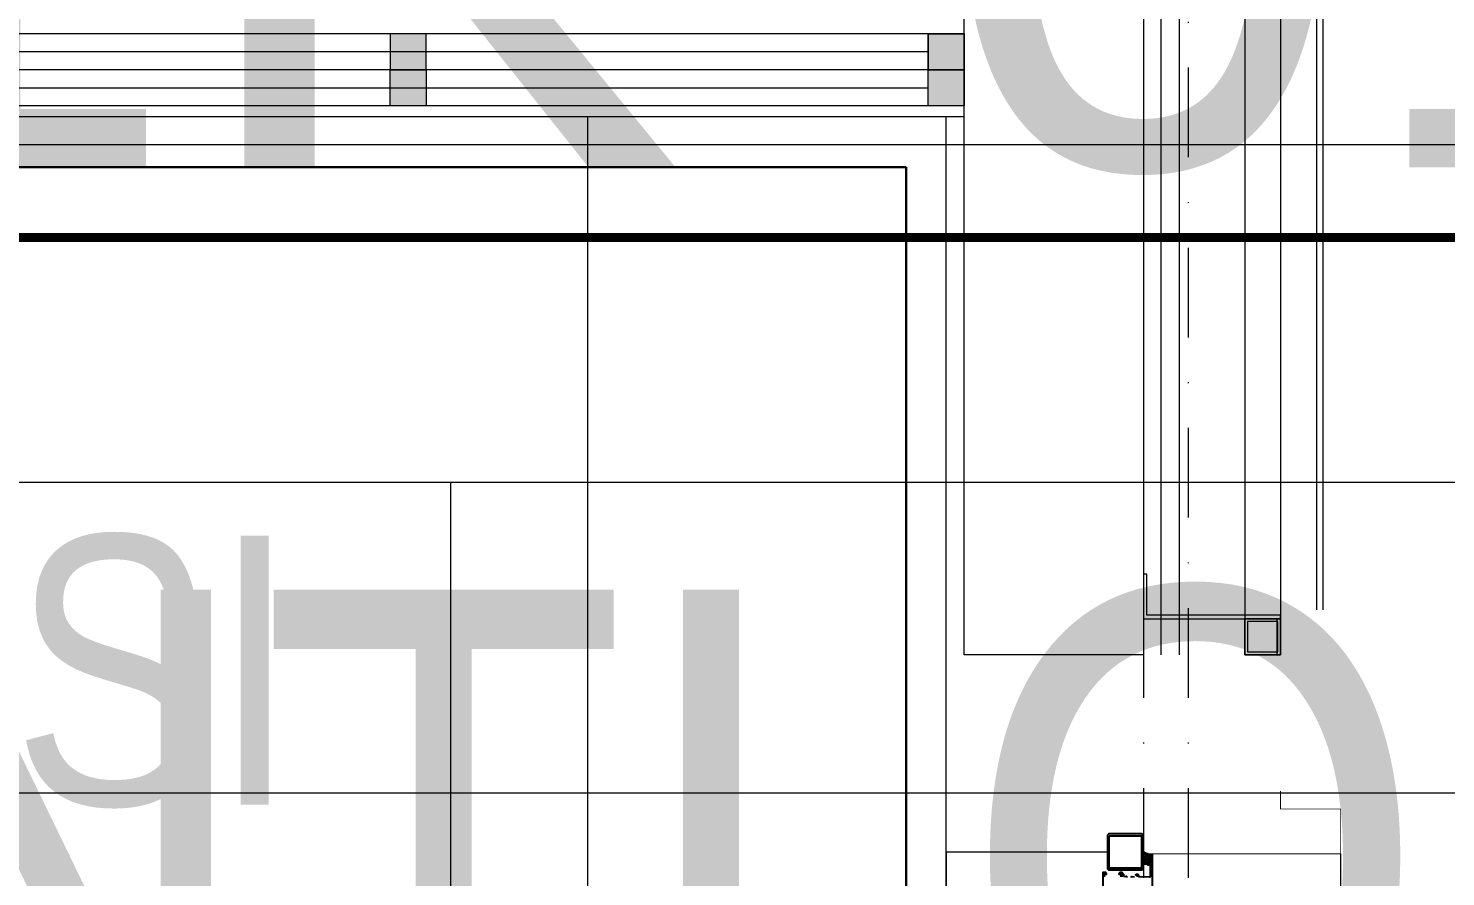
# Model space of a CAD drawing. Extents: x -9058 to 11890, y 0 to 7444.
# Drawn here: x 9730.7 to 9888.8, y 3275.1 to 3369.7 of the extents above; entities that cross this region are included whole.
import ezdxf
from ezdxf.enums import TextEntityAlignment as Align

# ---------------------------------------------------------------- set-up
doc = ezdxf.new("R2010")
doc.units = 0
doc.header["$LTSCALE"] = 10
doc.header["$MEASUREMENT"] = 0
doc.linetypes.add('DASHDOT', pattern=[1, 0.5, -0.25, 0, -0.25])
doc.linetypes.add('HIDDEN2', pattern=[4.7625, 3.175, -1.5875])
doc.layers.get('0').update_dxf_attribs({"color": 9, "lineweight": 9})
for name, color, linetype, lineweight in [('00', 9, 'Continuous', 9), ('05', 9, 'Continuous', 9), ('06D', 9, 'Continuous', 9), ('10', 9, 'Continuous', 9), ('11', 9, 'Continuous', 9), ('14', 9, 'Continuous', 9), ('21', 9, 'Continuous', 9), ('21_mahal200', 9, 'Continuous', 9), ('21_mahal200 @ 10 (1)', 9, 'Continuous', 9), ('21_mahal200 @ 10 (2)', 9, 'Continuous', 9), ('21_mahal200 @ 20', 9, 'Continuous', 9), ('24', 9, 'DASHDOT', 9), ('33', 9, 'BATTING', 9), ('40A', 9, 'Continuous', 9), ('E-KABLO', 7, 'Continuous', 30)]:
    doc.layers.add(name, color=color, linetype=linetype, lineweight=lineweight)
doc.styles.add('Arial', font='arial.ttf', dxfattribs={"height": 2.5})
doc.styles.add('MuuM_TEXT-STANDART', font='ARIALN.TTF')
doc.linetypes.add('BATTING', pattern='A,0.0001,-0.1,[134,ltypeshp.shx,S=0.1,R=0,X=-0.1,Y=0],-0.2,[134,ltypeshp.shx,S=0.1,R=180,X=0.1,Y=0],-0.1', length=0.4001)

# ---------------------------------------------------------------- blocks, each defined once
blk = doc.blocks.new('p-dolay-porschee')
blk.add_lwpolyline([(0, 0), (100, 0), (100, -100), (0, -100)], close=True)
blk = doc.blocks.new('P-DOG-PORSCHE')
at = {"layer": '06D'}
for points in [[(-117.78, 24), (-2.22, 24)], [(-118, -20), (-2, -20)]]:
    blk.add_lwpolyline(points, dxfattribs=at)
at = {"layer": '10', "const_width": 0.1}
blk.add_lwpolyline([(-124.78, 17.3), (-122.78, 17.3), (-122.78, 24), (-117.78, 24), (-117.78, 2), (-115.43, 2)], dxfattribs=at)
at = {"layer": '10', "lineweight": 25, "ltscale": 0.5}
for points in [[(-120, -1.8, 0.414214), (-119.8, -2), (-116.2, -2, 0.414214), (-116, -1.8), (-116, 1.8, 0.414214), (-116.2, 2), (-119.8, 2, 0.414214), (-120, 1.8)], [(-117.28, 2.61, 0.359904), (-117.3, 2.58), (-117.3, 2.4, 0.414214), (-117.27, 2.37), (-117.07, 2.37, 0.414214), (-117.04, 2.4), (-117.04, 2.58, 0.359904), (-117.07, 2.61, 0.094739)]]:
    blk.add_lwpolyline(points, format="xyb", close=True, dxfattribs=at)
blk.add_lwpolyline([(-119.8, -1.8), (-119.8, 1.8), (-116.2, 1.8), (-116.2, -1.8)], close=True, dxfattribs=at)
for points in [[(-117.79, 2.49, -0.220745), (-118.1, 1.89, 0.651907), (-118.04, 1.82, 0.176952), (-117.75, 2.14, -0.281357), (-117.61, 2.23), (-117.53, 2.23), (-117.51, 2.23), (-117.51, 2.23), (-117.5, 2.22), (-117.49, 2.22), (-117.48, 2.22), (-117.48, 2.21), (-117.47, 2.21), (-117.47, 2.2), (-117.47, 2.19), (-117.46, 2.18), (-117.46, 2.1), (-117.46, 2.1), (-117.46, 2.09), (-117.46, 2.09), (-117.46, 2.09), (-117.46, 2.09), (-117.45, 2.08), (-117.45, 2.08), (-117.45, 2.08), (-117.44, 2.08), (-117.36, 2.08), (-117.36, 2.08), (-117.36, 2.08), (-117.35, 2.08), (-117.35, 2.08), (-117.35, 2.09), (-117.35, 2.09), (-117.35, 2.09), (-117.34, 2.09), (-117.34, 2.1), (-117.34, 2.18), (-117.34, 2.18), (-117.34, 2.19), (-117.34, 2.2), (-117.33, 2.21), (-117.33, 2.21), (-117.32, 2.22), (-117.32, 2.22), (-117.31, 2.22), (-117.29, 2.23), (-117.29, 2.23), (-117.28, 2.22), (-117.27, 2.22), (-117.26, 2.22), (-117.26, 2.21), (-117.25, 2.21), (-117.25, 2.2), (-117.25, 2.19), (-117.24, 2.18), (-117.24, 2.1), (-117.24, 2.1), (-117.24, 2.09), (-117.24, 2.09), (-117.24, 2.09), (-117.24, 2.09), (-117.23, 2.08), (-117.23, 2.08), (-117.23, 2.08), (-117.22, 2.08), (-117.14, 2.08), (-117.14, 2.08), (-117.14, 2.08), (-117.13, 2.08), (-117.13, 2.08), (-117.13, 2.09), (-117.13, 2.09), (-117.13, 2.09), (-117.12, 2.09), (-117.12, 2.1), (-117.12, 2.18), (-117.12, 2.18), (-117.12, 2.19), (-117.12, 2.2), (-117.11, 2.21), (-117.11, 2.21), (-117.1, 2.22), (-117.1, 2.22), (-117.09, 2.22), (-117.07, 2.23), (-117.07, 2.23), (-117.06, 2.22), (-117.05, 2.22), (-117.04, 2.22), (-117.04, 2.21), (-117.03, 2.21), (-117.03, 2.2), (-117.03, 2.19), (-117.02, 2.18), (-117.02, 2.1), (-117.02, 2.1), (-117.02, 2.09), (-117.02, 2.09), (-117.02, 2.09), (-117.02, 2.09), (-117.01, 2.08), (-117.01, 2.08), (-117.01, 2.08), (-117, 2.08), (-116.92, 2.08), (-116.92, 2.08), (-116.92, 2.08), (-116.91, 2.08), (-116.91, 2.08), (-116.91, 2.09), (-116.91, 2.09), (-116.91, 2.09), (-116.9, 2.09), (-116.9, 2.1), (-116.9, 2.18), (-116.9, 2.18), (-116.9, 2.19), (-116.9, 2.2), (-116.89, 2.21), (-116.89, 2.21), (-116.88, 2.22), (-116.88, 2.22), (-116.87, 2.22), (-116.85, 2.23), (-116.85, 2.23), (-116.84, 2.22), (-116.83, 2.22), (-116.82, 2.22), (-116.82, 2.21), (-116.81, 2.21), (-116.81, 2.2), (-116.81, 2.19), (-116.8, 2.18), (-116.8, 2.1), (-116.8, 2.1), (-116.8, 2.09), (-116.8, 2.09), (-116.8, 2.09), (-116.8, 2.09), (-116.79, 2.08), (-116.79, 2.08), (-116.79, 2.08), (-116.78, 2.08), (-116.7, 2.08), (-116.7, 2.08), (-116.7, 2.08), (-116.69, 2.08), (-116.69, 2.08), (-116.69, 2.09), (-116.69, 2.09), (-116.69, 2.09), (-116.68, 2.09), (-116.68, 2.1), (-116.68, 2.44, 0.414214), (-116.71, 2.47), (-116.94, 2.47, -0.414214), (-116.97, 2.5), (-116.97, 2.56, -0.291535), (-116.96, 2.58), (-116.91, 2.6, 0.613042), (-116.91, 2.66), (-117.03, 2.73, 0.127095), (-117.09, 2.74), (-117.29, 2.74, 0.127095), (-117.36, 2.73), (-117.47, 2.67, 0.585233), (-117.47, 2.6), (-117.42, 2.58, -0.167811), (-117.41, 2.56), (-117.41, 2.5, -0.414214), (-117.44, 2.47), (-117.74, 2.47), (-117.74, 2.53, 0.394677), (-117.79, 2.49)], [(-115.16, 0.67, -0.700084), (-115.27, 0.75), (-115.2, 1.01)], [(-115.23, 1.35), (-115.37, 1.35, 0.414214), (-115.4, 1.32), (-115.4, 1.17, -0.414214), (-115.41, 1.16), (-115.42, 1.16, -0.414214), (-115.52, 1.26), (-115.52, 1.35, -0.414214), (-115.4, 1.47), (-115.28, 1.47, 0.403083), (-115.25, 1.49), (-115.2, 2.68, 0.425337), (-115.3, 2.79), (-115.62, 2.79), (-115.62, 2.78), (-115.77, 2.78), (-115.77, 2.79), (-116.1, 2.79), (-116.1, 2.78), (-116.25, 2.78), (-116.25, 2.79), (-116.52, 2.79), (-116.52, 2.78), (-116.65, 2.78), (-116.65, 2.61, 0.414214), (-116.62, 2.58), (-116.52, 2.58), (-116.52, 2.53, -0.414214), (-116.57, 2.48), (-116.88, 2.48, -0.414214), (-116.95, 2.55), (-116.95, 2.57, -0.414214), (-116.94, 2.58), (-116.84, 2.58, 0.414214), (-116.79, 2.63), (-116.79, 2.75, 0.414214), (-116.84, 2.8), (-117.51, 2.8, 0.414214), (-117.56, 2.75), (-117.56, 2.63, 0.414214), (-117.51, 2.58), (-117.41, 2.58, -0.414214), (-117.4, 2.57), (-117.4, 2.55, -0.414214), (-117.47, 2.48), (-117.69, 2.48, -0.414214), (-117.7, 2.49), (-117.7, 2.97, -0.414214), (-117.69, 2.98), (-109.71, 2.98, -0.414214)], [(-115.62, -0.32, 0.414222), (-115.7, -0.4), (-115.7, -0.57, 0.414214), (-115.55, -0.72), (-115.51, -0.72, 0.414214), (-115.5, -0.71), (-115.5, -0.65, 0.366034), (-115.52, -0.62, -0.365977), (-115.55, -0.59), (-115.55, -0.5, -0.414214), (-115.52, -0.47), (-115.41, -0.47, -0.365977), (-115.38, -0.5, 0.365977), (-115.35, -0.52), (-115.23, -0.52, -0.414214)], [(-115.23, -2.32), (-115.35, -2.32, 0.365977), (-115.38, -2.35, -0.365977), (-115.41, -2.37), (-115.52, -2.37, -0.414214), (-115.55, -2.34), (-115.55, -2.25, -0.365977), (-115.52, -2.23, 0.366034), (-115.5, -2.2), (-115.5, -2.13, 0.414214), (-115.51, -2.12), (-115.55, -2.12, 0.414214), (-115.7, -2.27), (-115.7, -2.51, 0.414214), (-115.69, -2.52), (-111.71, -2.52, 0.414214)], [(-115.16, 0.16, 0.700084), (-115.27, 0.08), (-115.2, -0.18)], [(-115.23, -0.32), (-115.37, -0.32, -0.414214), (-115.4, -0.29), (-115.4, -0.18, 0.414214), (-115.41, -0.17), (-115.42, -0.17, 0.414214), (-115.52, -0.27), (-115.52, -0.29, -0.414214), (-115.55, -0.32), (-115.62, -0.32)]]:
    blk.add_lwpolyline(points, format="xyb", dxfattribs=at)
at = {"layer": '14'}
blk.add_lwpolyline([(-118, -20), (-118, -2)], dxfattribs=at)
blk = doc.blocks.new('p-s-profil')
at = {"layer": '10'}
blk.add_lwpolyline([(9, 15.3), (4.6, 15.3), (4.6, 0.4), (0, 0.4), (0, 0), (5, 0), (5, 14.9), (9, 14.9), (9, 15.3)], dxfattribs=at)
blk.add_lwpolyline([(9, 15.3), (4.6, 15.3), (4.6, 0.4), (0, 0.4), (0, 0), (5, 0), (5, 14.9), (9, 14.9), (9, 15.3)], dxfattribs=at)
blk = doc.blocks.new('p-kutu_profil_40x40')
h = blk.add_hatch(color=256)
h.dxf.hatch_style = 1
h.paths.add_polyline_path([(0, 0), (4, 0), (4, 4), (0, 4)])
h = blk.add_hatch(color=255)
h.dxf.hatch_style = 1
h.paths.add_polyline_path([(0, 0), (4, 0), (4, 4), (0, 4)])
blk.add_lwpolyline([(0, 0), (4, 0), (4, 4), (0, 4)], close=True)
at = {"layer": '10'}
for points in [[(0, 4), (4, 4), (4, 0), (0, 0)], [(0, 4), (4, 4), (4, 0), (0, 0)], [(0, 0), (4, 0), (4, 4), (0, 4)], [(0.3, 3.7), (3.7, 3.7), (3.7, 0.3), (0.3, 0.3)], [(0.3, 3.7), (3.7, 3.7), (3.7, 0.3), (0.3, 0.3)]]:
    blk.add_lwpolyline(points, close=True, dxfattribs=at)
blk = doc.blocks.new('prf-10x10')
h = blk.add_hatch(color=255)
h.dxf.hatch_style = 1
h.paths.add_polyline_path([(-5, -5), (5, -5), (5, 5), (-5, 5)])
at = {"layer": '10'}
blk.add_lwpolyline([(-5, -5), (5, -5), (5, 5), (-5, 5)], close=True, dxfattribs=at)
blk = doc.blocks.new('0a_roomno2')
blk.add_lwpolyline([(30, -16), (0, -16), (0, 0), (30, 0)], close=True)
blk.add_lwpolyline([(0, 0), (30, 0)])
at = {"layer": '40A'}
blk.add_lwpolyline([(0, 0), (30, 0)], dxfattribs=at)
at = {"style": 'Arial'}
blk.add_attdef('ODANO', (0, 1.505), '', height=3, dxfattribs=at)
blk.add_attdef('MEKANADI', text='', height=3, dxfattribs=at).set_placement((0.525, -4.75), align=Align.BOTTOM_LEFT)
at = {"style": 'MuuM_TEXT-STANDART', "width": 0.6}
for tag, p in [('YER01', (15, -7)), ('TAVAN01', (20.625, -7)), ('DUVAR01', (26.25, -7)), ('YER02', (15, -10.375)), ('TAVAN02', (20.625, -10.375)), ('DUVAR02', (26.25, -10.375)), ('YER03', (15, -13.75)), ('TAVAN03', (20.625, -13.75)), ('DUVAR03', (26.25, -13.75))]:
    blk.add_attdef(tag, text='', height=2.25, dxfattribs=at).set_placement(p, align=Align.MIDDLE_CENTER)
at = {"style": 'MuuM_TEXT-STANDART'}
blk.add_attdef('M2', text='', height=2.25, dxfattribs=at).set_placement((1.3231, -7.8046), align=Align.MIDDLE_LEFT)
at = {"style": 'MuuM_TEXT-STANDART', "width": 0.6}
blk.add_attdef('TEMIZTAVANYUKSEKLIGI', text='', height=2.25, dxfattribs=at).set_placement((2.7, -13.1619), align=Align.MIDDLE_LEFT)
blk = doc.blocks.new('*U660')
at = {"layer": '21_mahal200 @ 20', "xscale": 20, "yscale": 20, "zscale": 20}
blk.add_blockref('0a_roomno2', (9664.96, 3676.76), dxfattribs=at)
blk = doc.blocks.new('*U661')
at = {"layer": '21_mahal200 @ 10 (1)'}
ref = blk.add_blockref('0a_roomno2', (9477.8, 3319.13), dxfattribs=dict(at, xscale=10, yscale=10, zscale=10))
ref.add_attrib('MEKANADI', 'TOPLANTI ODASI', dxfattribs={"layer": '0', "height": 30, "style": 'Arial', "width": 0.8}).set_placement((9483.05, 3274.13), align=Align.BOTTOM_LEFT)
at = {"layer": '21_mahal200 @ 10 (2)'}
ref = blk.add_blockref('0a_roomno2', (9477.8, 3319.13), dxfattribs=dict(at, xscale=10, yscale=10, zscale=10))
ref.add_attrib('MEKANADI', 'TOPLANTI ODASI', dxfattribs={"layer": '0', "height": 30, "style": 'Arial', "width": 0.8}).set_placement((9483.05, 3274.13), align=Align.BOTTOM_LEFT)
at = {"layer": '21_mahal200 @ 20'}
ref = blk.add_blockref('0a_roomno2', (9477.8, 3319.13), dxfattribs=dict(at, xscale=20, yscale=20, zscale=20))
ref.add_attrib('ODANO', ' PRS-1K-01', (9477.8, 3354.23), dxfattribs={"layer": '0', "height": 60, "style": 'Arial'})
ref.add_attrib('MEKANADI', 'TOPLANTI ODASI', dxfattribs={"layer": '0', "height": 60, "style": 'Arial', "width": 0.8}).set_placement((9488.3, 3229.13), align=Align.BOTTOM_LEFT)

msp = doc.modelspace()

# ---------------------------------------------------------------- hatches: boundary and pattern name
h = msp.add_hatch(color=255)
h.dxf.hatch_style = 1
h.paths.add_polyline_path([(9771.06, 3365.12), (9775.06, 3365.12), (9775.06, 3369.12), (9771.06, 3369.12)])
h = msp.add_hatch(color=255)
h.dxf.hatch_style = 1
h.paths.add_polyline_path([(9831.06, 3365.12), (9835.06, 3365.12), (9835.06, 3369.12), (9831.06, 3369.12)])
h = msp.add_hatch(color=255)
h.dxf.hatch_style = 1
h.paths.add_polyline_path([(9771.06, 3361.12), (9775.06, 3361.12), (9775.06, 3365.12), (9771.06, 3365.12)])
h = msp.add_hatch(color=255)
h.dxf.hatch_style = 1
h.paths.add_polyline_path([(9831.06, 3361.12), (9835.06, 3361.12), (9835.06, 3365.12), (9831.06, 3365.12)])

# ---------------------------------------------------------------- linework, layer by layer
at = {"layer": '00'}
msp.add_lwpolyline([(9835.06, 3725.87), (9855.06, 3725.87), (9855.06, 3299.87), (9835.06, 3299.87), (9835.06, 3725.87), (9835.06, 3725.87)], dxfattribs=at)
at = {"layer": '06D'}
for points in [[(9866.36, 3796.72), (9866.36, 3299.87)], [(9870.36, 3796.72), (9870.36, 3299.87)], [(9855.06, 3785.87), (9855.06, 3299.47)], [(9859.06, 3785.87), (9859.06, 3299.87)], [(9835.06, 3365.12), (9649.06, 3365.12)], [(9835.06, 3365.12), (9649.06, 3365.12)]]:
    msp.add_lwpolyline(points, dxfattribs=at)
at = {"layer": '10'}
for points in [[(9874.36, 3791.72), (9874.36, 3304.87)], [(9875.06, 3791.72), (9875.06, 3304.87)], [(9771.06, 3365.12), (9775.06, 3365.12), (9775.06, 3369.12), (9771.06, 3369.12), (9771.06, 3365.12)], [(9831.06, 3365.12), (9835.06, 3365.12), (9835.06, 3369.12), (9831.06, 3369.12), (9831.06, 3365.12)], [(9775.06, 3361.12), (9771.06, 3361.12), (9771.06, 3365.12), (9775.06, 3365.12), (9775.06, 3361.12)], [(9835.06, 3361.12), (9831.06, 3361.12), (9831.06, 3365.12), (9835.06, 3365.12), (9835.06, 3361.12)]]:
    msp.add_lwpolyline(points, dxfattribs=at)
at = {"layer": '11'}
for points in [[(9835.06, 3369.12), (9649.06, 3369.12)], [(9835.06, 3361.12), (9649.06, 3361.12)], [(9835.06, 3359.87), (9649.06, 3359.87)]]:
    msp.add_lwpolyline(points, dxfattribs=at)
at = {"layer": '14'}
for points in [[(9833.06, 3277.93), (9833.06, 3359.87)], [(9833.06, 3297.87), (9833.06, 3359.87)]]:
    msp.add_lwpolyline(points, dxfattribs=at)
at = {"layer": '21', "linetype": 'HIDDEN2', "ltscale": 0.1, "const_width": 1}
msp.add_lwpolyline([(9697.13, 3867.87), (9906.02, 3867.87), (9906.02, 3346.4), (9697.13, 3346.4)], close=True, dxfattribs=at)
at = {"layer": '21_mahal200'}
msp.add_lwpolyline([(10001.36, 3284.43), (9397.06, 3284.43)], dxfattribs=at)
at = {"layer": '24', "ltscale": 2}
for points in [[(9755.06, 4008.37), (9755.06, 3968.37), (9855.06, 3968.37), (9855.06, 2535.87)], [(9960.06, 4008.37), (9960.06, 3968.37), (9860.06, 3968.37), (9860.06, 2535.87)]]:
    msp.add_lwpolyline(points, dxfattribs=at)
at = {"layer": '33', "ltscale": 0.2, "flags": 128}
msp.add_lwpolyline([(9857.06, 3299.87), (9857.06, 3787.87), (9795.06, 3787.87)], dxfattribs=at)
at = {"layer": '33', "ltscale": 0.08}
for points in [[(9831.06, 3367.12), (9649.06, 3367.12)], [(9649.06, 3363.12), (9831.06, 3363.12)]]:
    msp.add_lwpolyline(points, dxfattribs=at)
at = {"layer": 'E-KABLO', "color": 6}
for p, q in [((9828.6, 3354.27), (9453.26, 3354.27)), ((9828.6, 2988.85), (9828.6, 3354.27))]:
    msp.add_line(p, q, dxfattribs=at)

# ---------------------------------------------------------------- block references
at = {"rotation": 270}
for name, p in [('p-s-profil', (9855.06, 3308.87)), ('P-DOG-PORSCHE', (9853.06, 3159.87))]:
    msp.add_blockref(name, p, dxfattribs=at)
at = {"extrusion": (0, 0, -1), "zscale": -1, "rotation": 90}
msp.add_blockref('p-kutu_profil_40x40', (-9866.36, 3299.87), dxfattribs=at)
at = {"layer": '05', "xscale": -0.4, "yscale": 3.8}
msp.add_blockref('p-dolay-porschee', (9833.06, 3359.87), dxfattribs=at)
at = {"layer": '10', "extrusion": (0, 0, -1), "xscale": 0.4, "yscale": 0.4, "zscale": -1, "rotation": 270}
for p in [(-9833.06, 3367.12), (-9833.06, 3363.12)]:
    msp.add_blockref('prf-10x10', p, dxfattribs=at)
at = {"layer": '21_mahal200', "color": 6}
for name in ['*U660', '*U661']:
    msp.add_blockref(name, (0, 0), dxfattribs=at)

doc.saveas('drawing.dxf')
